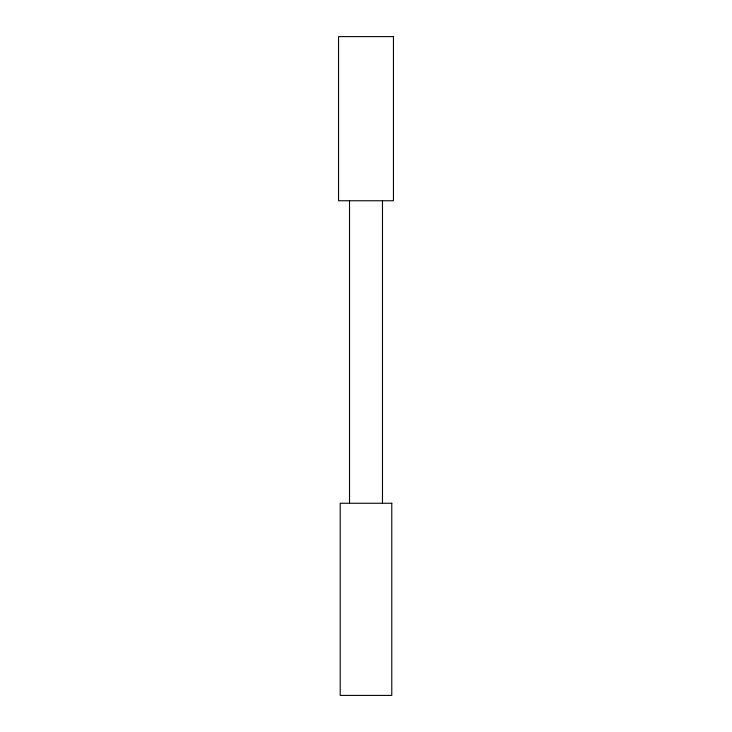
<?xml version="1.0" encoding="UTF-8"?>
<svg xmlns="http://www.w3.org/2000/svg" width="732" height="732" viewBox="0 0 732 732"><rect width="100%" height="100%" fill="white"/><g stroke="black" fill="none" stroke-linecap="round" stroke-linejoin="round"><path stroke-width="1.1" d="M382.479 200.568L382.479 503.25M349.521 200.568L349.521 503.25M393.45 36.6L338.55 36.6L338.55 200.76L393.45 200.76L393.45 36.6M391.785 503.25L340.215 503.25L340.215 695.4L391.785 695.4L391.785 503.25"/></g></svg>
